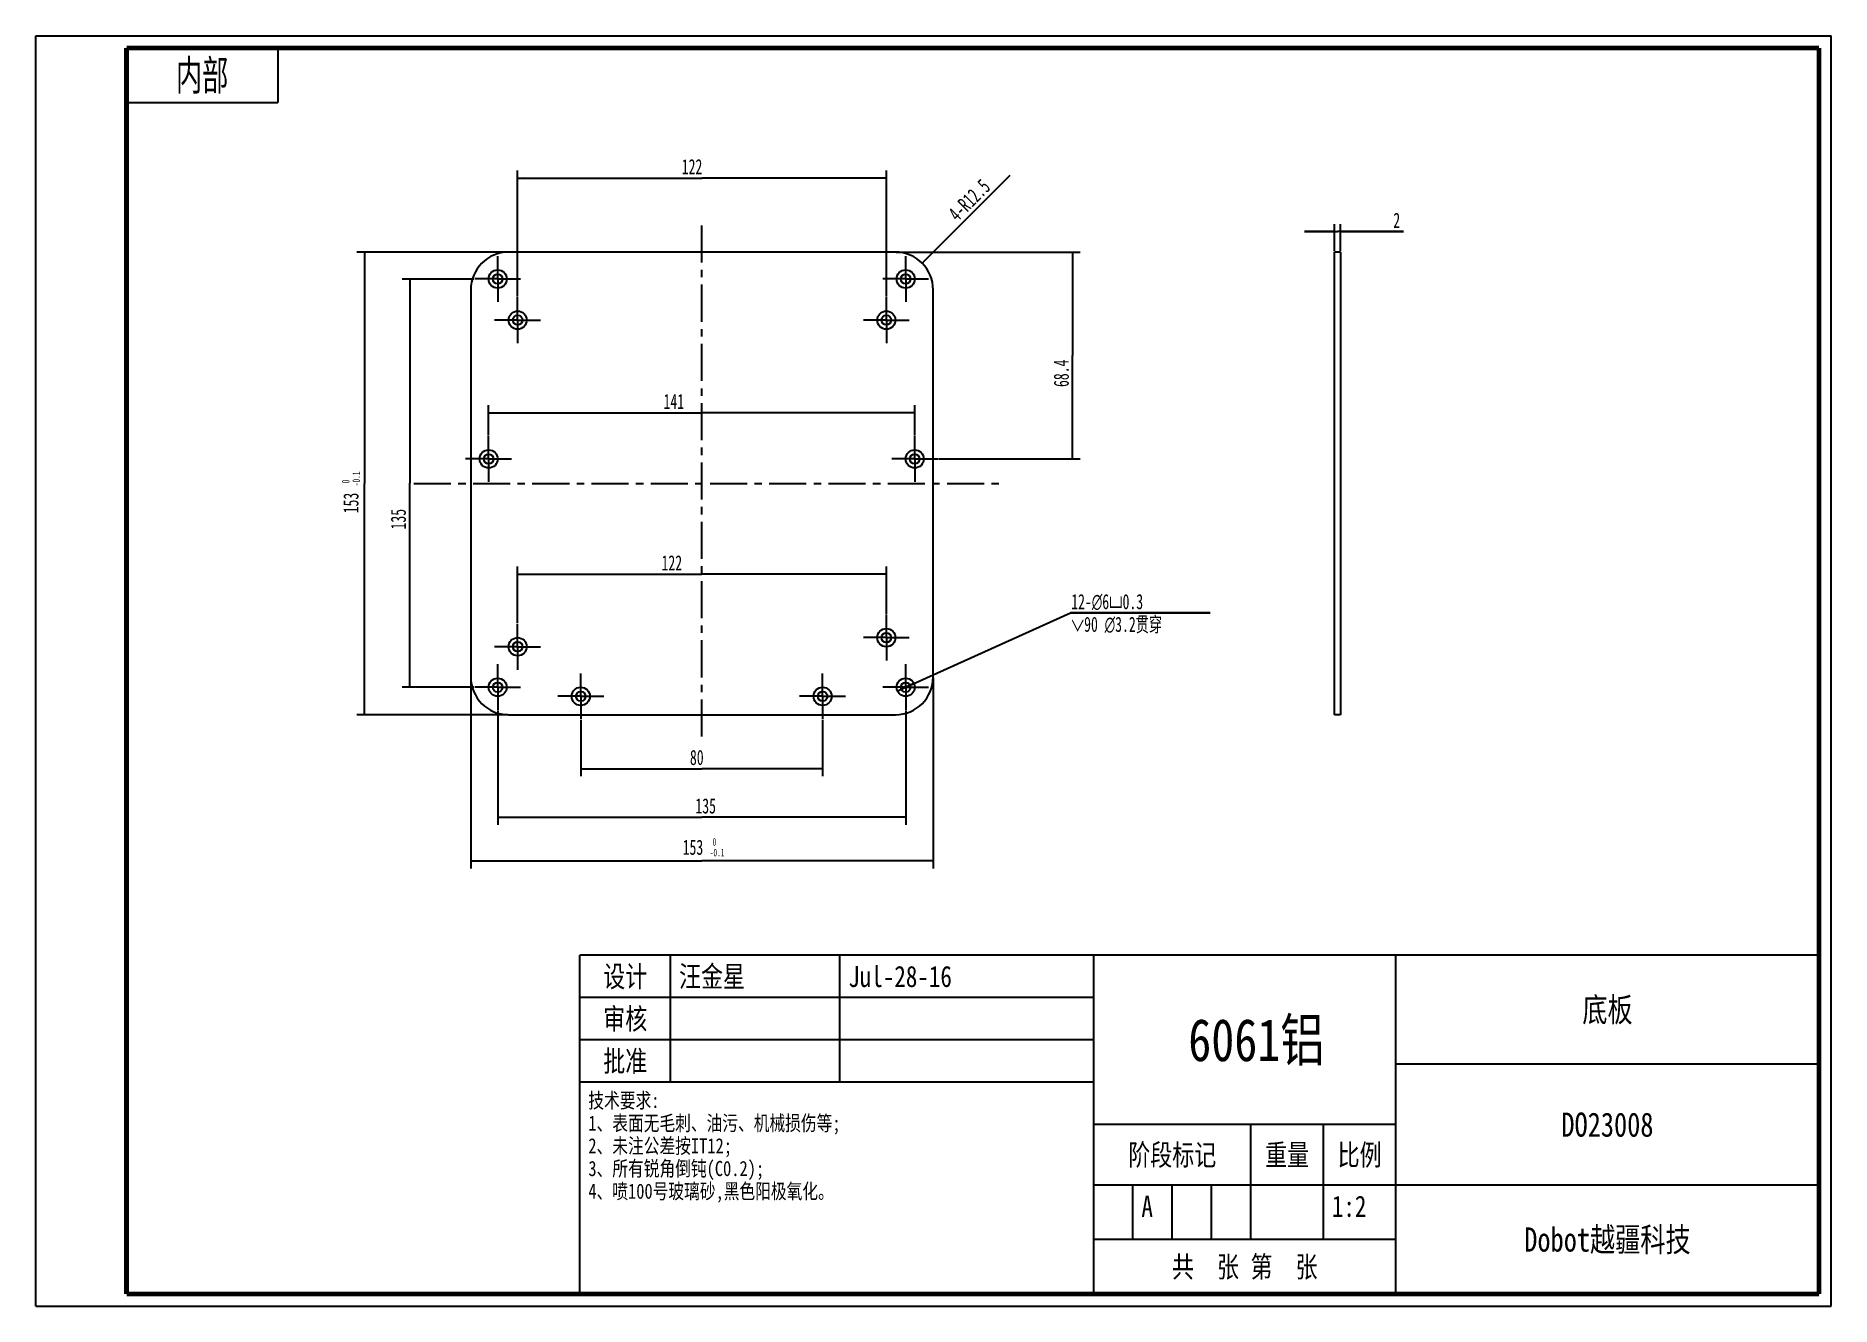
# Model space of a CAD drawing. Header units: millimetres. Extents: x 0 to 297, y 0 to 210.
import ezdxf
from ezdxf.enums import TextEntityAlignment as Align

# ---------------------------------------------------------------- set-up
doc = ezdxf.new("R2010")
doc.units = ezdxf.units.MM
doc.header["$LTSCALE"] = 16.335
doc.linetypes.add('CENTER', pattern=[0.6, 0.375, -0.075, 0.075, -0.075])
doc.layers.get('0').update_dxf_attribs({"linetype": 'CONTINUOUS'})
doc.layers.add('DEFAULT_1', color=7, linetype='CENTER')
doc.styles.get("Standard").update_dxf_attribs({"font": 'txt', "width": 0.667})
doc.styles.add('TEXTSTYLE_3', font='txt', dxfattribs={"width": 0.6})
doc.styles.add('TEXTSTYLE_4', font='txt', dxfattribs={"width": 0.8})
doc.dimstyles.new('DIMSTYLE_1', dxfattribs={"dimtxt": 2.5, "dimasz": 1, "dimexe": 1.25, "dimexo": 0.125, "dimtad": 1, "dimlfac": 2, "dimdsep": 46, "dimtxsty": 'Standard', "dimblk": '_FILLED', "dimblk1": '_FILLED', "dimblk2": '_FILLED', "dimcen": 0.09, "dimadec": 0, "dimazin": 0, "dimtp": 0.2, "dimtm": 0.2, "dimtfac": 1, "dimtofl": 0, "dimtmove": 0, "dimatfit": 3, "dimldrblk": '_FILLED', "dimfxl": 1, "dimtolj": 1, "dimarcsym": 0})
doc.dimstyles.new('DIMSTYLE_2', dxfattribs={"dimtxt": 2.5, "dimasz": 1, "dimexe": 1.25, "dimexo": 0.125, "dimtad": 1, "dimlfac": 2, "dimdsep": 46, "dimtxsty": 'Standard', "dimblk": '_FILLED', "dimblk1": '_FILLED', "dimblk2": '_FILLED', "dimcen": 0.09, "dimadec": 0, "dimazin": 0, "dimtp": 0.1, "dimtm": 0.1, "dimtfac": 1, "dimtmove": 0, "dimatfit": 2, "dimldrblk": '_FILLED', "dimfxl": 1, "dimtolj": 1, "dimarcsym": 0})
doc.dimstyles.new('DIMSTYLE_3', dxfattribs={"dimtxt": 2.5, "dimasz": 1, "dimexe": 1.25, "dimexo": 0.125, "dimtad": 1, "dimlfac": 2, "dimdsep": 46, "dimtxsty": 'Standard', "dimblk": '_FILLED', "dimblk1": '_FILLED', "dimblk2": '_FILLED', "dimcen": 0.09, "dimadec": 0, "dimazin": 0, "dimtp": 0.1, "dimtm": 0.1, "dimtfac": 1, "dimtofl": 0, "dimtmove": 0, "dimatfit": 3, "dimldrblk": '_FILLED', "dimfxl": 1, "dimtolj": 1, "dimarcsym": 0})
doc.dimstyles.new('DIMSTYLE_4', dxfattribs={"dimtxt": 2.5, "dimasz": 1, "dimexe": 1.25, "dimexo": 0.125, "dimtad": 1, "dimlfac": 2, "dimdsep": 46, "dimtxsty": 'Standard', "dimblk": '_FILLED', "dimblk1": '_FILLED', "dimblk2": '_FILLED', "dimcen": 0.09, "dimadec": 0, "dimazin": 0, "dimtol": 1, "dimtm": 0.1, "dimtfac": 0.5, "dimtofl": 0, "dimtmove": 0, "dimatfit": 3, "dimldrblk": '_FILLED', "dimfxl": 1, "dimtolj": 1, "dimarcsym": 0})
doc.dimstyles.new('DIMSTYLE_5', dxfattribs={"dimtxt": 2.5, "dimasz": 1, "dimexe": 1.25, "dimexo": 0.125, "dimtad": 1, "dimlfac": 2, "dimdsep": 46, "dimtxsty": 'Standard', "dimblk": '_FILLED', "dimblk1": '_FILLED', "dimblk2": '_FILLED', "dimcen": 0.09, "dimadec": 0, "dimazin": 0, "dimtp": 0.5, "dimtm": 0.5, "dimtfac": 1, "dimtofl": 0, "dimtmove": 0, "dimatfit": 3, "dimldrblk": '_FILLED', "dimfxl": 1, "dimtolj": 1, "dimarcsym": 0})
doc.dimstyles.new('DIMSTYLE_6', dxfattribs={"dimtxt": 2.5, "dimasz": 1, "dimexe": 1.25, "dimexo": 0.125, "dimtad": 1, "dimlfac": 2, "dimdsep": 46, "dimtxsty": 'Standard', "dimblk": '_FILLED', "dimblk1": '_FILLED', "dimblk2": '_FILLED', "dimcen": 0.09, "dimadec": 0, "dimazin": 0, "dimtp": 0.3, "dimtm": 0.3, "dimtfac": 1, "dimtofl": 0, "dimtmove": 0, "dimatfit": 3, "dimldrblk": '_FILLED', "dimfxl": 1, "dimtolj": 1, "dimarcsym": 0})

# ---------------------------------------------------------------- blocks, each defined once
blk = doc.blocks.new('_FILLED')
at = {"color": 0, "linetype": 'ByBlock'}
blk.add_solid([(0, 0), (-1, 0.15), (-1, -0.15)], dxfattribs=at)
blk = doc.blocks.new('*D1')
at = {"color": 2, "linetype": 'Continuous', "transparency": 16777216}
blk.add_line((146.62, 172.43), (161.17, 186.99), dxfattribs=at)
at = {"color": 2, "linetype": 'Continuous', "transparency": 16777216, "rotation": 225}
blk.add_blockref('_FILLED', (146.62, 172.43), dxfattribs=at)
at = {"color": 2, "linetype": 'Continuous', "transparency": 16777216, "insert": (150.71, 180.94), "char_height": 2.5, "width": 11.6725, "attachment_point": 1, "rotation": 45, "line_spacing_factor": 0.9}
blk.add_mtext('4-R12.5', dxfattribs=at)
blk = doc.blocks.new('*D2')
at = {"color": 2, "linetype": 'Continuous', "transparency": 16777216}
for p, q in [((143.9, 102.31), (171.17, 114.6)), ((171.17, 114.6), (194.26, 114.6)), ((194.26, 114.6), (171.17, 114.6)), ((142.53, 101.7), (143.9, 102.31)), ((145.27, 102.93), (143.9, 102.31))]:
    blk.add_line(p, q, dxfattribs=at)
for p, rotation in [((142.53, 101.7), 204.2466713682), ((145.27, 102.93), 24.2466713682)]:
    blk.add_blockref('_FILLED', p, dxfattribs=dict(at, rotation=rotation))
at = {"color": 2, "linetype": 'Continuous', "transparency": 16777216, "insert": (171.29, 117.72), "char_height": 2.5, "width": 34.0725, "attachment_point": 1, "line_spacing_factor": 0.9}
blk.add_mtext('12-\\Fgdt;{\\Fgdt;n}\\Ftxt;6\\Fgdt;{\\Fgdt;v}\\Ftxt;0.3\\P\\Fgdt;{\\Fgdt;w}\\Ftxt;90 \\Fgdt;{\\Fgdt;n}\\Ftxt;3.2贯穿', dxfattribs=at)
blk = doc.blocks.new('*D3')
at = {"color": 2, "linetype": 'Continuous', "transparency": 16777216}
for p, q in [((214.86, 174.39), (214.86, 178.9)), ((215.86, 174.39), (215.86, 178.9)), ((214.86, 177.65), (209.86, 177.65)), ((209.86, 177.65), (215.36, 177.65)), ((226.24, 177.65), (215.36, 177.65)), ((215.86, 177.65), (226.24, 177.65))]:
    blk.add_line(p, q, dxfattribs=at)
blk.add_blockref('_FILLED', (214.86, 177.65), dxfattribs=at)
at = {"color": 2, "linetype": 'Continuous', "transparency": 16777216, "rotation": 180}
blk.add_blockref('_FILLED', (215.86, 177.65), dxfattribs=at)
at = {"color": 2, "linetype": 'Continuous', "transparency": 16777216, "insert": (224.57, 180.77), "char_height": 2.5, "width": 1.6675, "attachment_point": 1, "line_spacing_factor": 0.9}
blk.add_mtext('2', dxfattribs=at)
blk = doc.blocks.new('*D4')
at = {"color": 2, "linetype": 'Continuous', "transparency": 16777216}
for p, q in [((78.07, 174.26), (53.12, 174.26)), ((54.37, 174.26), (54.37, 136.01)), ((54.37, 97.76), (54.37, 136.01)), ((78.07, 97.76), (53.12, 97.76))]:
    blk.add_line(p, q, dxfattribs=at)
for p, rotation in [((54.37, 174.26), 90), ((54.37, 97.76), 270)]:
    blk.add_blockref('_FILLED', p, dxfattribs=dict(at, rotation=rotation))
at = {"color": 2, "linetype": 'Continuous', "transparency": 16777216, "style": 'TEXTSTYLE_3', "width": 0.6}
for s, p in [('-0.1', (53.62, 136.77)), (' 0', (51.87, 136.02))]:
    blk.add_text(s, height=1.25, rotation=90, dxfattribs=at).set_placement(p, align=Align.CENTER)
at = {"color": 2, "linetype": 'Continuous', "transparency": 16777216, "width": 0.667}
blk.add_text('153', height=2.5, rotation=90, dxfattribs=at).set_placement((53.37, 132.77), align=Align.CENTER)
blk = doc.blocks.new('*D5')
at = {"color": 2, "linetype": 'Continuous', "transparency": 16777216}
for p, q in [((71.95, 103.89), (71.95, 72.36)), ((148.45, 103.89), (148.45, 72.36)), ((71.95, 73.61), (110.2, 73.61)), ((148.45, 73.61), (110.2, 73.61))]:
    blk.add_line(p, q, dxfattribs=at)
at = {"color": 2, "linetype": 'Continuous', "transparency": 16777216, "rotation": 180}
blk.add_blockref('_FILLED', (71.95, 73.61), dxfattribs=at)
at = {"color": 2, "linetype": 'Continuous', "transparency": 16777216}
blk.add_blockref('_FILLED', (148.45, 73.61), dxfattribs=at)
at = {"color": 2, "linetype": 'Continuous', "transparency": 16777216, "style": 'TEXTSTYLE_3', "width": 0.6}
for s, p in [(' 0', (111.95, 76.11)), ('-0.1', (112.7, 74.36))]:
    blk.add_text(s, height=1.25, dxfattribs=at).set_placement(p, align=Align.CENTER)
at = {"color": 2, "linetype": 'Continuous', "transparency": 16777216, "width": 0.667}
blk.add_text('153', height=2.5, dxfattribs=at).set_placement((108.7, 74.61), align=Align.CENTER)
blk = doc.blocks.new('*D6')
at = {"color": 2, "linetype": 'Continuous', "transparency": 16777216}
for p, q in [((76.4, 98.39), (76.4, 79.57)), ((143.9, 98.39), (143.9, 79.57)), ((76.4, 80.82), (110.15, 80.82)), ((143.9, 80.82), (110.15, 80.82))]:
    blk.add_line(p, q, dxfattribs=at)
at = {"color": 2, "linetype": 'Continuous', "transparency": 16777216, "rotation": 180}
blk.add_blockref('_FILLED', (76.4, 80.82), dxfattribs=at)
at = {"color": 2, "linetype": 'Continuous', "transparency": 16777216}
blk.add_blockref('_FILLED', (143.9, 80.82), dxfattribs=at)
at = {"color": 2, "linetype": 'Continuous', "transparency": 16777216, "insert": (110.81, 83.95), "char_height": 2.5, "width": 5.0025, "attachment_point": 2, "line_spacing_factor": 0.9}
blk.add_mtext('135', dxfattribs=at)
blk = doc.blocks.new('*D7')
at = {"color": 2, "linetype": 'Continuous', "transparency": 16777216}
for p, q in [((90.15, 96.89), (90.15, 87.59)), ((130.15, 96.89), (130.15, 87.59)), ((90.15, 88.84), (110.15, 88.84)), ((130.15, 88.84), (110.15, 88.84))]:
    blk.add_line(p, q, dxfattribs=at)
at = {"color": 2, "linetype": 'Continuous', "transparency": 16777216, "rotation": 180}
blk.add_blockref('_FILLED', (90.15, 88.84), dxfattribs=at)
at = {"color": 2, "linetype": 'Continuous', "transparency": 16777216}
blk.add_blockref('_FILLED', (130.15, 88.84), dxfattribs=at)
at = {"color": 2, "linetype": 'Continuous', "transparency": 16777216, "insert": (109.34, 91.96), "char_height": 2.5, "width": 3.335, "attachment_point": 2, "line_spacing_factor": 0.9}
blk.add_mtext('80', dxfattribs=at)
blk = doc.blocks.new('*D8')
at = {"color": 2, "linetype": 'Continuous', "transparency": 16777216}
for p, q in [((72.47, 169.81), (60.59, 169.81)), ((61.84, 169.81), (61.84, 136.06)), ((61.84, 102.31), (61.84, 136.06)), ((72.47, 102.31), (60.59, 102.31))]:
    blk.add_line(p, q, dxfattribs=at)
for p, rotation in [((61.84, 169.81), 90), ((61.84, 102.31), 270)]:
    blk.add_blockref('_FILLED', p, dxfattribs=dict(at, rotation=rotation))
at = {"color": 2, "linetype": 'Continuous', "transparency": 16777216, "insert": (58.71, 130.1), "char_height": 2.5, "width": 5.0025, "attachment_point": 2, "rotation": 90, "line_spacing_factor": 0.9}
blk.add_mtext('135', dxfattribs=at)
blk = doc.blocks.new('*D9')
at = {"color": 2, "linetype": 'Continuous', "transparency": 16777216}
for p, q in [((74.9, 143.99), (74.9, 148.95)), ((145.4, 143.99), (145.4, 148.95)), ((74.9, 147.7), (110.15, 147.7)), ((145.4, 147.7), (110.15, 147.7))]:
    blk.add_line(p, q, dxfattribs=at)
at = {"color": 2, "linetype": 'Continuous', "transparency": 16777216, "rotation": 180}
blk.add_blockref('_FILLED', (74.9, 147.7), dxfattribs=at)
at = {"color": 2, "linetype": 'Continuous', "transparency": 16777216}
blk.add_blockref('_FILLED', (145.4, 147.7), dxfattribs=at)
at = {"color": 2, "linetype": 'Continuous', "transparency": 16777216, "insert": (105.54, 150.82), "char_height": 2.5, "width": 5.0025, "attachment_point": 2, "line_spacing_factor": 0.9}
blk.add_mtext('141', dxfattribs=at)
blk = doc.blocks.new('*D10')
at = {"color": 2, "linetype": 'Continuous', "transparency": 16777216}
for p, q in [((142.32, 174.26), (172.76, 174.26)), ((171.51, 174.26), (171.51, 157.16)), ((171.51, 140.06), (171.51, 157.16)), ((149.32, 140.06), (172.76, 140.06))]:
    blk.add_line(p, q, dxfattribs=at)
for p, rotation in [((171.51, 174.26), 90), ((171.51, 140.06), 270)]:
    blk.add_blockref('_FILLED', p, dxfattribs=dict(at, rotation=rotation))
at = {"color": 2, "linetype": 'Continuous', "transparency": 16777216, "insert": (168.38, 154.22), "char_height": 2.5, "width": 6.67, "attachment_point": 2, "rotation": 90, "line_spacing_factor": 0.9}
blk.add_mtext('68.4', dxfattribs=at)
blk = doc.blocks.new('*D11')
at = {"color": 2, "linetype": 'Continuous', "transparency": 16777216}
for p, q in [((79.7, 166.94), (79.7, 187.76)), ((140.7, 166.94), (140.7, 187.76)), ((79.7, 186.51), (110.2, 186.51)), ((140.7, 186.51), (110.2, 186.51))]:
    blk.add_line(p, q, dxfattribs=at)
at = {"color": 2, "linetype": 'Continuous', "transparency": 16777216, "rotation": 180}
blk.add_blockref('_FILLED', (79.7, 186.51), dxfattribs=at)
at = {"color": 2, "linetype": 'Continuous', "transparency": 16777216}
blk.add_blockref('_FILLED', (140.7, 186.51), dxfattribs=at)
at = {"color": 2, "linetype": 'Continuous', "transparency": 16777216, "insert": (108.55, 189.64), "char_height": 2.5, "width": 5.0025, "attachment_point": 2, "line_spacing_factor": 0.9}
blk.add_mtext('122', dxfattribs=at)
blk = doc.blocks.new('*D12')
at = {"color": 2, "linetype": 'Continuous', "transparency": 16777216}
for p, q in [((79.7, 112.94), (79.7, 122.25)), ((140.7, 114.44), (140.7, 122.25)), ((79.7, 121), (110.2, 121)), ((140.7, 121), (110.2, 121))]:
    blk.add_line(p, q, dxfattribs=at)
at = {"color": 2, "linetype": 'Continuous', "transparency": 16777216, "rotation": 180}
blk.add_blockref('_FILLED', (79.7, 121), dxfattribs=at)
at = {"color": 2, "linetype": 'Continuous', "transparency": 16777216}
blk.add_blockref('_FILLED', (140.7, 121), dxfattribs=at)
at = {"color": 2, "linetype": 'Continuous', "transparency": 16777216, "insert": (105.21, 124.13), "char_height": 2.5, "width": 5.0025, "attachment_point": 2, "line_spacing_factor": 0.9}
blk.add_mtext('122', dxfattribs=at)
blk = doc.blocks.new('*T13')
at = {"color": 2, "linetype": 'Continuous'}
for p, q in [((0, 0), (25, 0)), ((0, 0), (0, -9)), ((25, 0), (25, -9)), ((0, -9), (25, -9))]:
    blk.add_line(p, q, dxfattribs=at)
at = {"color": 2, "linetype": 'Continuous', "insert": (12.5, -2), "char_height": 5, "width": 13.34, "attachment_point": 2, "line_spacing_factor": 0.9}
blk.add_mtext('内部', dxfattribs=at)
blk = doc.blocks.new('*T14')
at = {"color": 2, "linetype": 'Continuous'}
for p, q in [((205, 56), (0, 56)), ((0, 0), (0, 56)), ((15, 35), (15, 56)), ((43, 35), (43, 56)), ((85, 0), (85, 56)), ((135, 0), (135, 56)), ((205, 0), (205, 56)), ((85, 49), (0, 49)), ((85, 42), (0, 42)), ((205, 38), (135, 38)), ((85, 35), (0, 35)), ((135, 28), (85, 28)), ((111, 9), (111, 28)), ((123, 9), (123, 28)), ((205, 18), (85, 18)), ((91.5, 9), (91.5, 18)), ((98, 9), (98, 18)), ((104.5, 9), (104.5, 18)), ((135, 9), (85, 9)), ((205, 0), (0, 0))]:
    blk.add_line(p, q, dxfattribs=at)
at = {"color": 2, "linetype": 'Continuous', "line_spacing_factor": 0.9, "style": 'TEXTSTYLE_4'}
for s, insert, char_height, width, attachment_point in [('设计', (7.5, 54.25), 3.5, 11.2, 2), ('汪金星', (16.4, 54.25), 3.5, 16.8, 1), ('Jul-28-16', (44.4, 54.25), 3.5, 50.4, 1), ('审核', (7.5, 47.25), 3.5, 11.2, 2), ('底板 ', (170, 49), 4, 19.2, 2), (' 6061铝 ', (110, 45.5), 7, 78.4, 2), ('批准', (7.5, 40.25), 3.5, 11.2, 2), ('技术要求:\\P1、表面无毛刺、油污、机械损伤等;\\P2、未注公差按IT12;\\P3、所有锐角倒钝(C0.2);\\P4、喷100号玻璃砂,黑色阳极氧化。', (1.4, 33.25), 2.5, 72, 1), ('DO23008 ', (170, 30), 4, 51.2, 2), ('阶段标记', (98, 24.75), 3.5, 22.4, 2), ('重量', (117, 24.75), 3.5, 11.2, 2), ('比例', (129, 24.75), 3.5, 11.2, 2), ('A', (92.9, 16.25), 3.5, 5.6, 1), ('1:2', (124.4, 16.25), 3.5, 16.8, 1), ('Dobot越疆科技', (170, 11), 4, 57.6, 2), ('共  张 第  张', (110, 6.25), 3.5, 50.4, 2)]:
    blk.add_mtext(s, dxfattribs=dict(at, insert=insert, char_height=char_height, width=width, attachment_point=attachment_point))

msp = doc.modelspace()

# ---------------------------------------------------------------- linework, layer by layer
at = {"color": 7, "linetype": 'Continuous'}
for p, q in [((0, 0), (0, 210)), ((0, 210), (297, 210)), ((297, 0), (297, 210)), ((142.1976, 174.2641), (78.1976, 174.2641)), ((214.8567, 97.7641), (214.8567, 174.2641)), ((215.8567, 174.2641), (214.8567, 174.2641)), ((215.8567, 174.2641), (215.8567, 97.7641)), ((71.9476, 168.0141), (71.9476, 104.0141)), ((148.4476, 104.0141), (148.4476, 168.0141)), ((78.1976, 97.7641), (142.1976, 97.7641)), ((215.8567, 97.7641), (214.8567, 97.7641)), ((0, 0), (297, 0))]:
    msp.add_line(p, q, dxfattribs=at)
at = {"color": 7, "linetype": 'Continuous', "const_width": 0.8}
for points in [[(15, 2), (15, 208)], [(15, 208), (295, 208)], [(295, 208), (295, 2)], [(295, 2), (15, 2)]]:
    msp.add_lwpolyline(points, dxfattribs=at)
at = {"color": 7, "linetype": 'Continuous'}
for centre, radius in [((76.3976, 169.8141), 1.5), ((76.3976, 169.8141), 0.8), ((143.8976, 169.8141), 1.5), ((143.8976, 169.8141), 0.8), ((79.6976, 163.0141), 1.5), ((79.6976, 163.0141), 0.8), ((140.6976, 163.0141), 1.5), ((140.6976, 163.0141), 0.8), ((74.8976, 140.0641), 1.5), ((74.8976, 140.0641), 0.8), ((145.3976, 140.0641), 1.5), ((145.3976, 140.0641), 0.8), ((79.6976, 109.0141), 1.5), ((140.6976, 110.5141), 1.5), ((140.6976, 110.5141), 0.8), ((79.6976, 109.0141), 0.8), ((76.3976, 102.3141), 1.5), ((76.3976, 102.3141), 0.8), ((90.1476, 100.8141), 1.5), ((90.1476, 100.8141), 0.8), ((130.1476, 100.8141), 1.5), ((130.1476, 100.8141), 0.8), ((143.8976, 102.3141), 1.5), ((143.8976, 102.3141), 0.8)]:
    msp.add_circle(centre, radius, dxfattribs=at)
for centre, start, end in [((78.1976, 168.0141), 90, 180), ((142.1976, 168.0141), 0, 90), ((78.1976, 104.0141), 180, 270), ((142.1976, 104.0141), 270, 360)]:
    msp.add_arc(centre, 6.25, start, end, dxfattribs=at)
at = {"layer": 'DEFAULT_1', "color": 2, "linetype": 'CENTER'}
for p, q in [((110.1976, 94.1466), (110.1976, 179.852)), ((62.5262, 136.0141), (159.5235, 136.0141))]:
    msp.add_line(p, q, dxfattribs=at)
at = {"layer": 'DEFAULT_1', "color": 7, "linetype": 'CENTER'}
for p, q in [((76.3976, 169.8141), (76.3976, 173.6141)), ((143.8976, 169.8141), (143.8976, 173.6141)), ((76.3976, 169.8141), (72.5976, 169.8141)), ((76.3976, 169.8141), (76.3976, 166.0141)), ((76.3976, 169.8141), (80.1976, 169.8141)), ((143.8976, 169.8141), (140.0976, 169.8141)), ((143.8976, 169.8141), (143.8976, 166.0141)), ((143.8976, 169.8141), (147.6976, 169.8141)), ((79.6976, 163.0141), (79.6976, 166.8141)), ((140.6976, 163.0141), (140.6976, 166.8141)), ((79.6976, 163.0141), (75.8976, 163.0141)), ((79.6976, 163.0141), (79.6976, 159.2141)), ((79.6976, 163.0141), (83.4976, 163.0141)), ((140.6976, 163.0141), (136.8976, 163.0141)), ((140.6976, 163.0141), (144.4976, 163.0141)), ((140.6976, 163.0141), (140.6976, 159.2141)), ((74.8976, 140.0641), (74.8976, 143.8641)), ((145.3976, 140.0641), (145.3976, 143.8641)), ((74.8976, 140.0641), (71.0976, 140.0641)), ((74.8976, 140.0641), (74.8976, 136.2641)), ((74.8976, 140.0641), (78.6976, 140.0641)), ((145.3976, 140.0641), (141.5976, 140.0641)), ((145.3976, 140.0641), (149.1976, 140.0641)), ((145.3976, 140.0641), (145.3976, 136.2641)), ((140.6976, 110.5141), (140.6976, 114.3141)), ((79.6976, 109.0141), (79.6976, 112.8141)), ((140.6976, 110.5141), (136.8976, 110.5141)), ((140.6976, 110.5141), (144.4976, 110.5141)), ((140.6976, 110.5141), (140.6976, 106.7141)), ((79.6976, 109.0141), (75.8976, 109.0141)), ((79.6976, 109.0141), (79.6976, 105.2141)), ((79.6976, 109.0141), (83.4976, 109.0141)), ((76.3976, 102.3141), (76.3976, 106.1141)), ((90.1476, 100.8141), (90.1476, 104.6141)), ((130.1476, 100.8141), (130.1476, 104.6141)), ((143.8976, 102.3141), (143.8976, 106.1141)), ((76.3976, 102.3141), (72.5976, 102.3141)), ((76.3976, 102.3141), (76.3976, 98.5141)), ((76.3976, 102.3141), (80.1976, 102.3141)), ((143.8976, 102.3141), (140.0976, 102.3141)), ((143.8976, 102.3141), (147.6976, 102.3141)), ((143.8976, 102.3141), (143.8976, 98.5141)), ((90.1476, 100.8141), (86.3476, 100.8141)), ((90.1476, 100.8141), (93.9476, 100.8141)), ((90.1476, 100.8141), (90.1476, 97.0141)), ((130.1476, 100.8141), (126.3476, 100.8141)), ((130.1476, 100.8141), (133.9476, 100.8141)), ((130.1476, 100.8141), (130.1476, 97.0141))]:
    msp.add_line(p, q, dxfattribs=at)

# ---------------------------------------------------------------- block references
for name, p in [('*T13', (15, 208.0001)), ('*T14', (90, 2))]:
    msp.add_blockref(name, p)

# ---------------------------------------------------------------- dimensions: what is measured, and where the dimension line sits
at = {"color": 2, "linetype": 'Continuous'}
for base, p1, p2, dimstyle, picture, middle in [((140.6976, 186.5116), (79.6976, 166.8141), (140.6976, 166.8141), 'DIMSTYLE_5', '*D11', (108.7564, 186.5116)), ((145.3976, 147.6958), (74.8976, 143.8641), (145.3976, 143.8641), 'DIMSTYLE_5', '*D9', (105.5426, 147.6958)), ((140.6976, 121.0032), (79.6976, 112.8141), (140.6976, 114.3141), 'DIMSTYLE_5', '*D12', (105.4171, 121.0032)), ((148.4476, 73.6099), (71.9476, 104.0141), (148.4476, 104.0141), 'DIMSTYLE_4', '*D5', (110.1976, 73.6099)), ((143.8976, 80.8222), (76.3976, 98.5141), (143.8976, 98.5141), 'DIMSTYLE_5', '*D6', (111.066, 80.8222)), ((130.1476, 88.8394), (90.1476, 97.0141), (130.1476, 97.0141), 'DIMSTYLE_6', '*D7', (109.2854, 88.8394))]:
    dim = msp.add_linear_dim(base=base, p1=p1, p2=p2, dimstyle=dimstyle, dxfattribs=at)
    dim.commit()
    dim.dimension.update_dxf_attribs({"geometry": picture, "text_midpoint": middle, "dimtype": 160})
dim = msp.add_radius_dim(center=(142.1976, 168.0141), mpoint=(146.617, 172.4335), text='4-R<>', dimstyle='DIMSTYLE_1', override={"dimpost": '<>'}, dxfattribs=at)
dim.commit()
dim.dimension.update_dxf_attribs({"geometry": '*D1', "text_midpoint": (155.7184, 184.1865), "dimtype": 164})
for base, p1, p2, angle, dimstyle, picture, middle in [((214.8567, 177.6456), (215.8567, 174.2641), (214.8567, 174.2641), 180, 'DIMSTYLE_3', '*D3', (225.4045, 177.6456)), ((54.3664, 97.7641), (78.1976, 174.2641), (78.1976, 97.7641), 270, 'DIMSTYLE_4', '*D4', (54.3664, 134.2684)), ((171.509, 174.2641), (149.1976, 140.0641), (142.1976, 174.2641), 90, 'DIMSTYLE_6', '*D10', (171.509, 154.27)), ((61.8366, 102.3141), (72.5976, 169.8141), (72.5976, 102.3141), 270, 'DIMSTYLE_5', '*D8', (61.8366, 130.3628))]:
    dim = msp.add_linear_dim(base=base, p1=p1, p2=p2, angle=angle, dimstyle=dimstyle, dxfattribs=at)
    dim.commit()
    dim.dimension.update_dxf_attribs({"geometry": picture, "text_midpoint": middle, "dimtype": 160})
dim = msp.add_diameter_dim_2p(p1=(145.2653, 102.9301), p2=(142.5299, 101.6981), text='12-%%c<>{\\Fgdt;v}0.3\\P{\\Fgdt;w}90 %%c3.2贯穿', dimstyle='DIMSTYLE_2', override={"dimtih": 1, "dimtoh": 1, "dimpost": '<>'}, dxfattribs=at)
dim.commit()
dim.dimension.update_dxf_attribs({"geometry": '*D2', "text_midpoint": (182.6482, 114.5956), "dimtype": 163})

doc.saveas('drawing.dxf')
